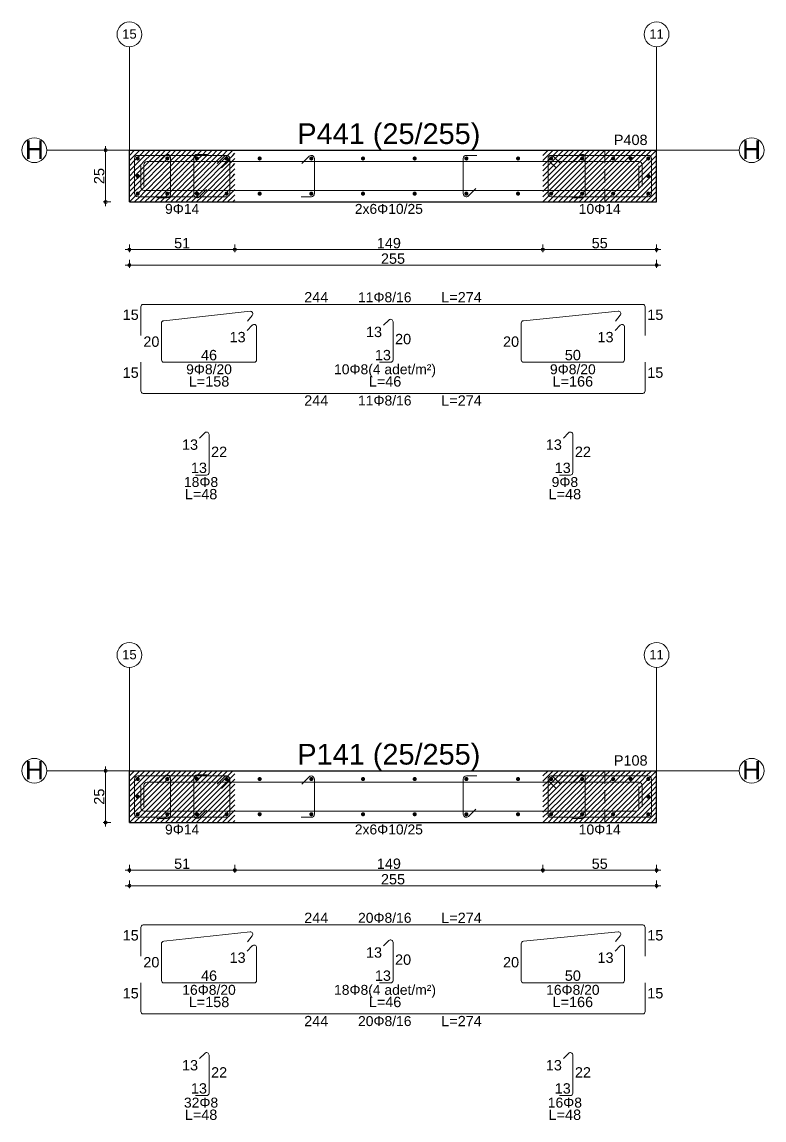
# Model space of a CAD drawing. Header units: millimetres. Extents: x 2232 to 85269, y -3593 to 5869.
# Drawn here: x 84203 to 84742, y -2231 to -1435 of the extents above; entities that cross this region are included whole.
import ezdxf

# ---------------------------------------------------------------- set-up
doc = ezdxf.new("R2010")
doc.units = ezdxf.units.MM
doc.linetypes.add('CENTER2', pattern=[112.5, 75, -12.5, 12.5, -12.5])
doc.linetypes.add('HIDDEN4', pattern=[9.375, 6.25, -3.125])
for name, color, linetype in [('Donatı Topl. Uzun. Yazısı', 7, 'Continuous'), ('Donatı Uz. Yazısı', 7, 'Continuous'), ('Donatı Yazısı', 7, 'Continuous'), ('Donatı Çizgisi', 7, 'Continuous'), ('Panel', 7, 'Continuous'), ('Standart', 7, 'Continuous'), ('Ölçülendirme', 7, 'Continuous')]:
    doc.layers.add(name, color=color, linetype=linetype)
doc.styles.add('arial_1_18', font='arial.ttf', dxfattribs={"height": 0.2})

# ---------------------------------------------------------------- blocks, each defined once
blk = doc.blocks.new('IDE824Entity7267')
at = {"layer": 'Donatı Çizgisi', "linetype": 'Continuous', "lineweight": 5}
h = blk.add_hatch(color=5, dxfattribs=at)
edge = h.paths.add_edge_path(flags=0)
edge.add_arc((29693, 1410), 1, 0, 360)
h = blk.add_hatch(color=5, dxfattribs=at)
edge = h.paths.add_edge_path(flags=0)
edge.add_arc((29707.33, 1410), 1, 0, 360)
h = blk.add_hatch(color=5, dxfattribs=at)
edge = h.paths.add_edge_path(flags=0)
edge.add_arc((29721.67, 1410), 1, 0, 360)
h = blk.add_hatch(color=5, dxfattribs=at)
edge = h.paths.add_edge_path(flags=0)
edge.add_arc((29736, 1410), 1, 0, 360)
h = blk.add_hatch(color=5, dxfattribs=at)
edge = h.paths.add_edge_path(flags=0)
edge.add_arc((29752, 1410), 1, 0, 360)
h = blk.add_hatch(color=5, dxfattribs=at)
edge = h.paths.add_edge_path(flags=0)
edge.add_arc((29777, 1410), 1, 0, 360)
h = blk.add_hatch(color=5, dxfattribs=at)
edge = h.paths.add_edge_path(flags=0)
edge.add_arc((29802, 1410), 1, 0, 360)
h = blk.add_hatch(color=5, dxfattribs=at)
edge = h.paths.add_edge_path(flags=0)
edge.add_arc((29827, 1410), 1, 0, 360)
h = blk.add_hatch(color=5, dxfattribs=at)
edge = h.paths.add_edge_path(flags=0)
edge.add_arc((29852, 1410), 1, 0, 360)
h = blk.add_hatch(color=5, dxfattribs=at)
edge = h.paths.add_edge_path(flags=0)
edge.add_arc((29877, 1410), 1, 0, 360)
h = blk.add_hatch(color=5, dxfattribs=at)
edge = h.paths.add_edge_path(flags=0)
edge.add_arc((29893, 1410), 1, 0, 360)
h = blk.add_hatch(color=5, dxfattribs=at)
edge = h.paths.add_edge_path(flags=0)
edge.add_arc((29908, 1410), 1, 0, 360)
h = blk.add_hatch(color=5, dxfattribs=at)
edge = h.paths.add_edge_path(flags=0)
edge.add_arc((29923, 1410), 1, 0, 360)
h = blk.add_hatch(color=5, dxfattribs=at)
edge = h.paths.add_edge_path(flags=0)
edge.add_arc((29931.5, 1410), 1, 0, 360)
h = blk.add_hatch(color=5, dxfattribs=at)
edge = h.paths.add_edge_path(flags=0)
edge.add_arc((29940, 1410), 1, 0, 360)
h = blk.add_hatch(color=5, dxfattribs=at)
edge = h.paths.add_edge_path(flags=0)
edge.add_arc((29693, 1401.5), 1, 0, 360)
h = blk.add_hatch(color=5, dxfattribs=at)
edge = h.paths.add_edge_path(flags=0)
edge.add_arc((29940, 1401.5), 1, 0, 360)
h = blk.add_hatch(color=5, dxfattribs=at)
edge = h.paths.add_edge_path(flags=0)
edge.add_arc((29693, 1393), 1, 0, 360)
h = blk.add_hatch(color=5, dxfattribs=at)
edge = h.paths.add_edge_path(flags=0)
edge.add_arc((29707.33, 1393), 1, 0, 360)
h = blk.add_hatch(color=5, dxfattribs=at)
edge = h.paths.add_edge_path(flags=0)
edge.add_arc((29721.67, 1393), 1, 0, 360)
h = blk.add_hatch(color=5, dxfattribs=at)
edge = h.paths.add_edge_path(flags=0)
edge.add_arc((29736, 1393), 1, 0, 360)
h = blk.add_hatch(color=5, dxfattribs=at)
edge = h.paths.add_edge_path(flags=0)
edge.add_arc((29752, 1393), 1, 0, 360)
h = blk.add_hatch(color=5, dxfattribs=at)
edge = h.paths.add_edge_path(flags=0)
edge.add_arc((29777, 1393), 1, 0, 360)
h = blk.add_hatch(color=5, dxfattribs=at)
edge = h.paths.add_edge_path(flags=0)
edge.add_arc((29802, 1393), 1, 0, 360)
h = blk.add_hatch(color=5, dxfattribs=at)
edge = h.paths.add_edge_path(flags=0)
edge.add_arc((29827, 1393), 1, 0, 360)
h = blk.add_hatch(color=5, dxfattribs=at)
edge = h.paths.add_edge_path(flags=0)
edge.add_arc((29852, 1393), 1, 0, 360)
h = blk.add_hatch(color=5, dxfattribs=at)
edge = h.paths.add_edge_path(flags=0)
edge.add_arc((29877, 1393), 1, 0, 360)
h = blk.add_hatch(color=5, dxfattribs=at)
edge = h.paths.add_edge_path(flags=0)
edge.add_arc((29893, 1393), 1, 0, 360)
h = blk.add_hatch(color=5, dxfattribs=at)
edge = h.paths.add_edge_path(flags=0)
edge.add_arc((29908, 1393), 1, 0, 360)
h = blk.add_hatch(color=5, dxfattribs=at)
edge = h.paths.add_edge_path(flags=0)
edge.add_arc((29923, 1393), 1, 0, 360)
h = blk.add_hatch(color=5, dxfattribs=at)
edge = h.paths.add_edge_path(flags=0)
edge.add_arc((29940, 1393), 1, 0, 360)
h = blk.add_hatch(color=5, dxfattribs=at)
edge = h.paths.add_edge_path(flags=0)
edge.add_arc((29693, 1110), 1, 0, 360)
h = blk.add_hatch(color=5, dxfattribs=at)
edge = h.paths.add_edge_path(flags=0)
edge.add_arc((29707.33, 1110), 1, 0, 360)
h = blk.add_hatch(color=5, dxfattribs=at)
edge = h.paths.add_edge_path(flags=0)
edge.add_arc((29721.67, 1110), 1, 0, 360)
h = blk.add_hatch(color=5, dxfattribs=at)
edge = h.paths.add_edge_path(flags=0)
edge.add_arc((29736, 1110), 1, 0, 360)
h = blk.add_hatch(color=5, dxfattribs=at)
edge = h.paths.add_edge_path(flags=0)
edge.add_arc((29752, 1110), 1, 0, 360)
h = blk.add_hatch(color=5, dxfattribs=at)
edge = h.paths.add_edge_path(flags=0)
edge.add_arc((29777, 1110), 1, 0, 360)
h = blk.add_hatch(color=5, dxfattribs=at)
edge = h.paths.add_edge_path(flags=0)
edge.add_arc((29802, 1110), 1, 0, 360)
h = blk.add_hatch(color=5, dxfattribs=at)
edge = h.paths.add_edge_path(flags=0)
edge.add_arc((29827, 1110), 1, 0, 360)
h = blk.add_hatch(color=5, dxfattribs=at)
edge = h.paths.add_edge_path(flags=0)
edge.add_arc((29852, 1110), 1, 0, 360)
h = blk.add_hatch(color=5, dxfattribs=at)
edge = h.paths.add_edge_path(flags=0)
edge.add_arc((29877, 1110), 1, 0, 360)
h = blk.add_hatch(color=5, dxfattribs=at)
edge = h.paths.add_edge_path(flags=0)
edge.add_arc((29893, 1110), 1, 0, 360)
h = blk.add_hatch(color=5, dxfattribs=at)
edge = h.paths.add_edge_path(flags=0)
edge.add_arc((29908, 1110), 1, 0, 360)
h = blk.add_hatch(color=5, dxfattribs=at)
edge = h.paths.add_edge_path(flags=0)
edge.add_arc((29923, 1110), 1, 0, 360)
h = blk.add_hatch(color=5, dxfattribs=at)
edge = h.paths.add_edge_path(flags=0)
edge.add_arc((29931.5, 1110), 1, 0, 360)
h = blk.add_hatch(color=5, dxfattribs=at)
edge = h.paths.add_edge_path(flags=0)
edge.add_arc((29940, 1110), 1, 0, 360)
h = blk.add_hatch(color=5, dxfattribs=at)
edge = h.paths.add_edge_path(flags=0)
edge.add_arc((29693, 1101.5), 1, 0, 360)
h = blk.add_hatch(color=5, dxfattribs=at)
edge = h.paths.add_edge_path(flags=0)
edge.add_arc((29940, 1101.5), 1, 0, 360)
h = blk.add_hatch(color=5, dxfattribs=at)
edge = h.paths.add_edge_path(flags=0)
edge.add_arc((29693, 1093), 1, 0, 360)
h = blk.add_hatch(color=5, dxfattribs=at)
edge = h.paths.add_edge_path(flags=0)
edge.add_arc((29707.33, 1093), 1, 0, 360)
h = blk.add_hatch(color=5, dxfattribs=at)
edge = h.paths.add_edge_path(flags=0)
edge.add_arc((29721.67, 1093), 1, 0, 360)
h = blk.add_hatch(color=5, dxfattribs=at)
edge = h.paths.add_edge_path(flags=0)
edge.add_arc((29736, 1093), 1, 0, 360)
h = blk.add_hatch(color=5, dxfattribs=at)
edge = h.paths.add_edge_path(flags=0)
edge.add_arc((29752, 1093), 1, 0, 360)
h = blk.add_hatch(color=5, dxfattribs=at)
edge = h.paths.add_edge_path(flags=0)
edge.add_arc((29777, 1093), 1, 0, 360)
h = blk.add_hatch(color=5, dxfattribs=at)
edge = h.paths.add_edge_path(flags=0)
edge.add_arc((29802, 1093), 1, 0, 360)
h = blk.add_hatch(color=5, dxfattribs=at)
edge = h.paths.add_edge_path(flags=0)
edge.add_arc((29827, 1093), 1, 0, 360)
h = blk.add_hatch(color=5, dxfattribs=at)
edge = h.paths.add_edge_path(flags=0)
edge.add_arc((29852, 1093), 1, 0, 360)
h = blk.add_hatch(color=5, dxfattribs=at)
edge = h.paths.add_edge_path(flags=0)
edge.add_arc((29877, 1093), 1, 0, 360)
h = blk.add_hatch(color=5, dxfattribs=at)
edge = h.paths.add_edge_path(flags=0)
edge.add_arc((29893, 1093), 1, 0, 360)
h = blk.add_hatch(color=5, dxfattribs=at)
edge = h.paths.add_edge_path(flags=0)
edge.add_arc((29908, 1093), 1, 0, 360)
h = blk.add_hatch(color=5, dxfattribs=at)
edge = h.paths.add_edge_path(flags=0)
edge.add_arc((29923, 1093), 1, 0, 360)
h = blk.add_hatch(color=5, dxfattribs=at)
edge = h.paths.add_edge_path(flags=0)
edge.add_arc((29940, 1093), 1, 0, 360)
at = {"layer": 'Donatı Çizgisi', "color": 1, "linetype": 'Continuous', "lineweight": 5}
for points in [[(29691.5, 1393), (29691.5, 1410)], [(29693, 1411.5), (29736, 1411.5)], [(29696, 1396.6), (29696, 1407)], [(29697.5, 1408.5), (29935.5, 1408.5)], [(29702.74, 1408.03), (29706.27, 1411.56)], [(29708.83, 1392.5), (29708.83, 1410.5)], [(29720.17, 1392.5), (29720.17, 1410.5)], [(29721.67, 1412), (29726.67, 1412)], [(29731.4, 1407.53), (29734.94, 1411.06)], [(29733.53, 1405.4), (29737.06, 1408.94)], [(29737.5, 1393), (29737.5, 1410)], [(29772.4, 1407.53), (29775.94, 1411.06)], [(29778.5, 1393), (29778.5, 1410)], [(29850.5, 1393), (29850.5, 1410)], [(29852, 1411.5), (29857, 1411.5)], [(29891.5, 1393), (29891.5, 1410)], [(29891.94, 1408.94), (29895.47, 1405.4)], [(29893, 1411.5), (29940, 1411.5)], [(29897.6, 1407.53), (29894.06, 1411.06)], [(29903.4, 1408.03), (29906.94, 1411.56)], [(29909.5, 1392.5), (29909.5, 1410.5)], [(29937, 1396.6), (29937, 1407)], [(29941.5, 1393), (29941.5, 1410)], [(29694.5, 1396), (29694.5, 1406.4)], [(29935.5, 1396), (29935.5, 1406.4)], [(29693, 1391.5), (29736, 1391.5)], [(29696, 1394.5), (29934, 1394.5)], [(29702.33, 1391), (29707.33, 1391)], [(29722.73, 1391.44), (29726.26, 1394.97)], [(29772, 1391.5), (29777, 1391.5)], [(29853.06, 1391.94), (29856.6, 1395.47)], [(29893, 1391.5), (29940, 1391.5)], [(29903, 1391), (29908, 1391)], [(29694.5, 1324.46), (29694.5, 1338.26)], [(29695.7, 1339.46), (29937.3, 1339.46)], [(29938.5, 1324.46), (29938.5, 1338.26)], [(29705.57, 1331.58), (29747.35, 1336.12)], [(29746.16, 1331.36), (29748.42, 1334.17)], [(29879.58, 1331.57), (29925.37, 1336.15)], [(29924.14, 1331.4), (29926.42, 1334.19)], [(29704.5, 1312.66), (29704.5, 1330.38)], [(29745.9, 1326.86), (29748.45, 1329.41)], [(29750.5, 1312.66), (29750.5, 1328.56)], [(29811.9, 1329.36), (29814.45, 1331.91)], [(29816.5, 1312.66), (29816.5, 1331.06)], [(29878.5, 1312.66), (29878.5, 1330.37)], [(29923.9, 1326.86), (29926.45, 1329.41)], [(29928.5, 1312.66), (29928.5, 1328.56)], [(29694.5, 1297.66), (29694.5, 1311.46)], [(29705.7, 1311.46), (29749.3, 1311.46)], [(29810, 1311.46), (29815.3, 1311.46)], [(29879.7, 1311.46), (29927.3, 1311.46)], [(29938.5, 1297.66), (29938.5, 1311.46)], [(29695.7, 1296.46), (29937.3, 1296.46)], [(29722.9, 1274.86), (29725.45, 1277.41)], [(29727.5, 1258.16), (29727.5, 1276.56)], [(29898.9, 1274.86), (29901.45, 1277.41)], [(29903.5, 1258.16), (29903.5, 1276.56)], [(29721, 1256.96), (29726.3, 1256.96)], [(29897, 1256.96), (29902.3, 1256.96)], [(29691.5, 1093), (29691.5, 1110)], [(29693, 1111.5), (29736, 1111.5)], [(29702.74, 1108.03), (29706.27, 1111.56)], [(29708.83, 1092.5), (29708.83, 1110.5)], [(29720.17, 1092.5), (29720.17, 1110.5)], [(29721.67, 1112), (29726.67, 1112)], [(29731.4, 1107.53), (29734.94, 1111.06)], [(29737.5, 1093), (29737.5, 1110)], [(29772.4, 1107.53), (29775.94, 1111.06)], [(29778.5, 1093), (29778.5, 1110)], [(29850.5, 1093), (29850.5, 1110)], [(29852, 1111.5), (29857, 1111.5)], [(29891.5, 1093), (29891.5, 1110)], [(29893, 1111.5), (29940, 1111.5)], [(29897.6, 1107.53), (29894.06, 1111.06)], [(29903.4, 1108.03), (29906.94, 1111.56)], [(29909.5, 1092.5), (29909.5, 1110.5)], [(29941.5, 1093), (29941.5, 1110)], [(29694.5, 1096), (29694.5, 1106.4)], [(29696, 1096.6), (29696, 1107)], [(29697.5, 1108.5), (29935.5, 1108.5)], [(29733.53, 1105.4), (29737.06, 1108.94)], [(29891.94, 1108.94), (29895.47, 1105.4)], [(29935.5, 1096), (29935.5, 1106.4)], [(29937, 1096.6), (29937, 1107)], [(29696, 1094.5), (29934, 1094.5)], [(29722.73, 1091.44), (29726.26, 1094.97)], [(29853.06, 1091.94), (29856.6, 1095.47)], [(29693, 1091.5), (29736, 1091.5)], [(29702.33, 1091), (29707.33, 1091)], [(29772, 1091.5), (29777, 1091.5)], [(29893, 1091.5), (29940, 1091.5)], [(29903, 1091), (29908, 1091)], [(29694.5, 1024.46), (29694.5, 1038.26)], [(29695.7, 1039.46), (29937.3, 1039.46)], [(29705.57, 1031.58), (29747.35, 1036.12)], [(29879.58, 1031.57), (29925.37, 1036.15)], [(29938.5, 1024.46), (29938.5, 1038.26)], [(29704.5, 1012.66), (29704.5, 1030.38)], [(29746.16, 1031.36), (29748.42, 1034.17)], [(29811.9, 1029.36), (29814.45, 1031.91)], [(29816.5, 1012.66), (29816.5, 1031.06)], [(29878.5, 1012.66), (29878.5, 1030.37)], [(29924.14, 1031.4), (29926.42, 1034.19)], [(29745.9, 1026.86), (29748.45, 1029.41)], [(29750.5, 1012.66), (29750.5, 1028.56)], [(29923.9, 1026.86), (29926.45, 1029.41)], [(29928.5, 1012.66), (29928.5, 1028.56)], [(29694.5, 997.66), (29694.5, 1011.46)], [(29705.7, 1011.46), (29749.3, 1011.46)], [(29810, 1011.46), (29815.3, 1011.46)], [(29879.7, 1011.46), (29927.3, 1011.46)], [(29938.5, 997.66), (29938.5, 1011.46)], [(29695.7, 996.46), (29937.3, 996.46)], [(29722.9, 974.86), (29725.45, 977.41)], [(29898.9, 974.86), (29901.45, 977.41)], [(29727.5, 958.16), (29727.5, 976.56)], [(29903.5, 958.16), (29903.5, 976.56)], [(29721, 956.96), (29726.3, 956.96)], [(29897, 956.96), (29902.3, 956.96)]]:
    blk.add_lwpolyline(points, dxfattribs=at)
for centre, radius, start, end in [((29693, 1410), 1.5, 90, 180), ((29697.5, 1407), 1.5, 90, 180), ((29707.33, 1410.5), 1.5, 0, 135), ((29721.67, 1410.5), 1.5, 90, 180), ((29736, 1410), 1.5, 0, 135), ((29736, 1410), 1.5, 315, 90), ((29777, 1410), 1.5, 0, 135), ((29852, 1410), 1.5, 90, 180), ((29893, 1410), 1.5, 90, 225), ((29893, 1410), 1.5, 45, 180), ((29908, 1410.5), 1.5, 0, 135), ((29935.5, 1407), 1.5, 0, 90), ((29940, 1410), 1.5, 0, 90), ((29693, 1393), 1.5, 180, 270), ((29696, 1396), 1.5, 180, 270), ((29707.33, 1392.5), 1.5, 270, 0), ((29721.67, 1392.5), 1.5, 180, 315), ((29736, 1393), 1.5, 270, 0), ((29777, 1393), 1.5, 270, 0), ((29852, 1393), 1.5, 180, 315), ((29893, 1393), 1.5, 180, 270), ((29908, 1392.5), 1.5, 270, 0), ((29934, 1396), 1.5, 270, 0), ((29940, 1393), 1.5, 270, 0), ((29695.7, 1338.26), 1.2, 90, 180), ((29937.3, 1338.26), 1.2, 0, 90), ((29747.48, 1334.92), 1.2, 321.2034, 96.2034), ((29925.49, 1334.95), 1.2, 320.7106, 95.7106), ((29705.7, 1330.38), 1.2, 96.2034, 180), ((29749.3, 1328.56), 1.2, 0, 135), ((29815.3, 1331.06), 1.2, 0, 135), ((29879.7, 1330.37), 1.2, 95.7106, 180), ((29927.3, 1328.56), 1.2, 0, 135), ((29705.7, 1312.66), 1.2, 180, 270), ((29749.3, 1312.66), 1.2, 270, 0), ((29815.3, 1312.66), 1.2, 270, 0), ((29879.7, 1312.66), 1.2, 180, 270), ((29927.3, 1312.66), 1.2, 270, 0), ((29695.7, 1297.66), 1.2, 180, 270), ((29937.3, 1297.66), 1.2, 270, 0), ((29726.3, 1276.56), 1.2, 0, 135), ((29902.3, 1276.56), 1.2, 0, 135), ((29726.3, 1258.16), 1.2, 270, 0), ((29902.3, 1258.16), 1.2, 270, 0), ((29693, 1110), 1.5, 90, 180), ((29707.33, 1110.5), 1.5, 0, 135), ((29721.67, 1110.5), 1.5, 90, 180), ((29736, 1110), 1.5, 0, 135), ((29736, 1110), 1.5, 315, 90), ((29777, 1110), 1.5, 0, 135), ((29852, 1110), 1.5, 90, 180), ((29893, 1110), 1.5, 90, 225), ((29893, 1110), 1.5, 45, 180), ((29908, 1110.5), 1.5, 0, 135), ((29940, 1110), 1.5, 0, 90), ((29697.5, 1107), 1.5, 90, 180), ((29935.5, 1107), 1.5, 0, 90), ((29696, 1096), 1.5, 180, 270), ((29934, 1096), 1.5, 270, 0), ((29693, 1093), 1.5, 180, 270), ((29707.33, 1092.5), 1.5, 270, 0), ((29721.67, 1092.5), 1.5, 180, 315), ((29736, 1093), 1.5, 270, 0), ((29777, 1093), 1.5, 270, 0), ((29852, 1093), 1.5, 180, 315), ((29893, 1093), 1.5, 180, 270), ((29908, 1092.5), 1.5, 270, 0), ((29940, 1093), 1.5, 270, 0), ((29695.7, 1038.26), 1.2, 90, 180), ((29747.48, 1034.92), 1.2, 321.2034, 96.2034), ((29925.49, 1034.95), 1.2, 320.7106, 95.7106), ((29937.3, 1038.26), 1.2, 0, 90), ((29705.7, 1030.38), 1.2, 96.2034, 180), ((29815.3, 1031.06), 1.2, 0, 135), ((29879.7, 1030.37), 1.2, 95.7106, 180), ((29749.3, 1028.56), 1.2, 0, 135), ((29927.3, 1028.56), 1.2, 0, 135), ((29705.7, 1012.66), 1.2, 180, 270), ((29749.3, 1012.66), 1.2, 270, 0), ((29815.3, 1012.66), 1.2, 270, 0), ((29879.7, 1012.66), 1.2, 180, 270), ((29927.3, 1012.66), 1.2, 270, 0), ((29695.7, 997.66), 1.2, 180, 270), ((29937.3, 997.66), 1.2, 270, 0), ((29726.3, 976.56), 1.2, 0, 135), ((29902.3, 976.56), 1.2, 0, 135), ((29726.3, 958.16), 1.2, 270, 0), ((29902.3, 958.16), 1.2, 270, 0)]:
    blk.add_arc(centre, radius, start, end, dxfattribs=at)
at = {"layer": 'Panel', "color": 250, "linetype": 'CENTER2', "lineweight": 5}
for points in [[(29689, 1414), (29689, 1464)], [(29944, 1414), (29944, 1464)], [(29649, 1414), (29689, 1414)], [(29944, 1414), (29984, 1414)], [(29689, 1114), (29689, 1164)], [(29944, 1114), (29944, 1164)], [(29649, 1114), (29689, 1114)], [(29944, 1114), (29984, 1114)]]:
    blk.add_lwpolyline(points, dxfattribs=at)
at = {"layer": 'Panel', "color": 251, "linetype": 'Continuous', "lineweight": -3}
for points in [[(29689, 1409), (29694, 1414)], [(29689, 1411.5), (29691.5, 1414)], [(29694, 1409), (29699, 1414)], [(29694, 1411.5), (29696.5, 1414)], [(29699, 1409), (29704, 1414)], [(29699, 1411.5), (29701.5, 1414)], [(29704, 1409), (29709, 1414)], [(29704, 1411.5), (29706.5, 1414)], [(29709, 1409), (29714, 1414)], [(29709, 1411.5), (29711.5, 1414)], [(29714, 1409), (29719, 1414)], [(29714, 1411.5), (29716.5, 1414)], [(29719, 1409), (29724, 1414)], [(29719, 1411.5), (29721.5, 1414)], [(29724, 1409), (29729, 1414)], [(29724, 1411.5), (29726.5, 1414)], [(29729, 1409), (29734, 1414)], [(29729, 1411.5), (29731.5, 1414)], [(29734, 1409), (29739, 1414)], [(29734, 1411.5), (29736.5, 1414)], [(29739, 1411.5), (29740, 1412.5)], [(29889, 1409), (29894, 1414)], [(29889, 1411.5), (29891.5, 1414)], [(29894, 1409), (29899, 1414)], [(29894, 1411.5), (29896.5, 1414)], [(29899, 1409), (29904, 1414)], [(29899, 1411.5), (29901.5, 1414)], [(29904, 1409), (29909, 1414)], [(29904, 1411.5), (29906.5, 1414)], [(29909, 1409), (29914, 1414)], [(29909, 1411.5), (29911.5, 1414)], [(29914, 1409), (29919, 1414)], [(29914, 1411.5), (29916.5, 1414)], [(29919, 1409), (29924, 1414)], [(29919, 1411.5), (29921.5, 1414)], [(29924, 1409), (29929, 1414)], [(29924, 1411.5), (29926.5, 1414)], [(29929, 1409), (29934, 1414)], [(29929, 1411.5), (29931.5, 1414)], [(29934, 1409), (29939, 1414)], [(29934, 1411.5), (29936.5, 1414)], [(29939, 1409), (29944, 1414)], [(29939, 1411.5), (29941.5, 1414)], [(29689, 1404), (29694, 1409)], [(29689, 1406.5), (29691.5, 1409)], [(29691.5, 1409), (29694, 1411.5)], [(29694, 1404), (29699, 1409)], [(29694, 1406.5), (29696.5, 1409)], [(29696.5, 1409), (29699, 1411.5)], [(29699, 1404), (29704, 1409)], [(29699, 1406.5), (29701.5, 1409)], [(29701.5, 1409), (29704, 1411.5)], [(29704, 1404), (29709, 1409)], [(29704, 1406.5), (29706.5, 1409)], [(29706.5, 1409), (29709, 1411.5)], [(29709, 1404), (29714, 1409)], [(29709, 1406.5), (29711.5, 1409)], [(29711.5, 1409), (29714, 1411.5)], [(29714, 1404), (29719, 1409)], [(29714, 1406.5), (29716.5, 1409)], [(29716.5, 1409), (29719, 1411.5)], [(29719, 1404), (29724, 1409)], [(29719, 1406.5), (29721.5, 1409)], [(29721.5, 1409), (29724, 1411.5)], [(29724, 1404), (29729, 1409)], [(29724, 1406.5), (29726.5, 1409)], [(29726.5, 1409), (29729, 1411.5)], [(29729, 1404), (29734, 1409)], [(29729, 1406.5), (29731.5, 1409)], [(29731.5, 1409), (29734, 1411.5)], [(29734, 1404), (29739, 1409)], [(29734, 1406.5), (29736.5, 1409)], [(29736.5, 1409), (29739, 1411.5)], [(29739, 1409), (29740, 1410)], [(29739, 1406.5), (29740, 1407.5)], [(29889, 1404), (29894, 1409)], [(29889, 1406.5), (29891.5, 1409)], [(29891.5, 1409), (29894, 1411.5)], [(29894, 1404), (29899, 1409)], [(29894, 1406.5), (29896.5, 1409)], [(29896.5, 1409), (29899, 1411.5)], [(29899, 1404), (29904, 1409)], [(29899, 1406.5), (29901.5, 1409)], [(29901.5, 1409), (29904, 1411.5)], [(29904, 1404), (29909, 1409)], [(29904, 1406.5), (29906.5, 1409)], [(29906.5, 1409), (29909, 1411.5)], [(29909, 1404), (29914, 1409)], [(29909, 1406.5), (29911.5, 1409)], [(29911.5, 1409), (29914, 1411.5)], [(29914, 1404), (29919, 1409)], [(29914, 1406.5), (29916.5, 1409)], [(29916.5, 1409), (29919, 1411.5)], [(29919, 1404), (29924, 1409)], [(29919, 1406.5), (29921.5, 1409)], [(29921.5, 1409), (29924, 1411.5)], [(29924, 1404), (29929, 1409)], [(29924, 1406.5), (29926.5, 1409)], [(29926.5, 1409), (29929, 1411.5)], [(29929, 1404), (29934, 1409)], [(29929, 1406.5), (29931.5, 1409)], [(29931.5, 1409), (29934, 1411.5)], [(29934, 1404), (29939, 1409)], [(29934, 1406.5), (29936.5, 1409)], [(29936.5, 1409), (29939, 1411.5)], [(29939, 1404), (29944, 1409)], [(29939, 1406.5), (29941.5, 1409)], [(29941.5, 1409), (29944, 1411.5)], [(29689, 1399), (29694, 1404)], [(29689, 1401.5), (29691.5, 1404)], [(29691.5, 1404), (29694, 1406.5)], [(29691.5, 1399), (29694, 1401.5)], [(29694, 1399), (29699, 1404)], [(29694, 1401.5), (29696.5, 1404)], [(29696.5, 1404), (29699, 1406.5)], [(29696.5, 1399), (29699, 1401.5)], [(29699, 1399), (29704, 1404)], [(29699, 1401.5), (29701.5, 1404)], [(29701.5, 1404), (29704, 1406.5)], [(29701.5, 1399), (29704, 1401.5)], [(29704, 1399), (29709, 1404)], [(29704, 1401.5), (29706.5, 1404)], [(29706.5, 1404), (29709, 1406.5)], [(29706.5, 1399), (29709, 1401.5)], [(29709, 1399), (29714, 1404)], [(29709, 1401.5), (29711.5, 1404)], [(29711.5, 1404), (29714, 1406.5)], [(29711.5, 1399), (29714, 1401.5)], [(29714, 1399), (29719, 1404)], [(29714, 1401.5), (29716.5, 1404)], [(29716.5, 1404), (29719, 1406.5)], [(29716.5, 1399), (29719, 1401.5)], [(29719, 1399), (29724, 1404)], [(29719, 1401.5), (29721.5, 1404)], [(29721.5, 1404), (29724, 1406.5)], [(29721.5, 1399), (29724, 1401.5)], [(29724, 1399), (29729, 1404)], [(29724, 1401.5), (29726.5, 1404)], [(29726.5, 1404), (29729, 1406.5)], [(29726.5, 1399), (29729, 1401.5)], [(29729, 1399), (29734, 1404)], [(29729, 1401.5), (29731.5, 1404)], [(29731.5, 1404), (29734, 1406.5)], [(29731.5, 1399), (29734, 1401.5)], [(29734, 1399), (29739, 1404)], [(29734, 1401.5), (29736.5, 1404)], [(29736.5, 1404), (29739, 1406.5)], [(29736.5, 1399), (29739, 1401.5)], [(29739, 1404), (29740, 1405)], [(29739, 1401.5), (29740, 1402.5)], [(29889, 1399), (29894, 1404)], [(29889, 1401.5), (29891.5, 1404)], [(29891.5, 1404), (29894, 1406.5)], [(29891.5, 1399), (29894, 1401.5)], [(29894, 1399), (29899, 1404)], [(29894, 1401.5), (29896.5, 1404)], [(29896.5, 1404), (29899, 1406.5)], [(29896.5, 1399), (29899, 1401.5)], [(29899, 1399), (29904, 1404)], [(29899, 1401.5), (29901.5, 1404)], [(29901.5, 1404), (29904, 1406.5)], [(29901.5, 1399), (29904, 1401.5)], [(29904, 1399), (29909, 1404)], [(29904, 1401.5), (29906.5, 1404)], [(29906.5, 1404), (29909, 1406.5)], [(29906.5, 1399), (29909, 1401.5)], [(29909, 1399), (29914, 1404)], [(29909, 1401.5), (29911.5, 1404)], [(29911.5, 1404), (29914, 1406.5)], [(29911.5, 1399), (29914, 1401.5)], [(29914, 1399), (29919, 1404)], [(29914, 1401.5), (29916.5, 1404)], [(29916.5, 1404), (29919, 1406.5)], [(29916.5, 1399), (29919, 1401.5)], [(29919, 1399), (29924, 1404)], [(29919, 1401.5), (29921.5, 1404)], [(29921.5, 1404), (29924, 1406.5)], [(29921.5, 1399), (29924, 1401.5)], [(29924, 1399), (29929, 1404)], [(29924, 1401.5), (29926.5, 1404)], [(29926.5, 1404), (29929, 1406.5)], [(29926.5, 1399), (29929, 1401.5)], [(29929, 1399), (29934, 1404)], [(29929, 1401.5), (29931.5, 1404)], [(29931.5, 1404), (29934, 1406.5)], [(29931.5, 1399), (29934, 1401.5)], [(29934, 1399), (29939, 1404)], [(29934, 1401.5), (29936.5, 1404)], [(29936.5, 1404), (29939, 1406.5)], [(29936.5, 1399), (29939, 1401.5)], [(29939, 1399), (29944, 1404)], [(29939, 1401.5), (29941.5, 1404)], [(29941.5, 1404), (29944, 1406.5)], [(29941.5, 1399), (29944, 1401.5)], [(29689, 1394), (29694, 1399)], [(29689, 1396.5), (29691.5, 1399)], [(29691.5, 1394), (29694, 1396.5)], [(29694, 1394), (29699, 1399)], [(29694, 1396.5), (29696.5, 1399)], [(29696.5, 1394), (29699, 1396.5)], [(29699, 1394), (29704, 1399)], [(29699, 1396.5), (29701.5, 1399)], [(29701.5, 1394), (29704, 1396.5)], [(29704, 1394), (29709, 1399)], [(29704, 1396.5), (29706.5, 1399)], [(29706.5, 1394), (29709, 1396.5)], [(29709, 1394), (29714, 1399)], [(29709, 1396.5), (29711.5, 1399)], [(29711.5, 1394), (29714, 1396.5)], [(29714, 1394), (29719, 1399)], [(29714, 1396.5), (29716.5, 1399)], [(29716.5, 1394), (29719, 1396.5)], [(29719, 1394), (29724, 1399)], [(29719, 1396.5), (29721.5, 1399)], [(29721.5, 1394), (29724, 1396.5)], [(29724, 1394), (29729, 1399)], [(29724, 1396.5), (29726.5, 1399)], [(29726.5, 1394), (29729, 1396.5)], [(29729, 1394), (29734, 1399)], [(29729, 1396.5), (29731.5, 1399)], [(29731.5, 1394), (29734, 1396.5)], [(29734, 1394), (29739, 1399)], [(29734, 1396.5), (29736.5, 1399)], [(29736.5, 1394), (29739, 1396.5)], [(29739, 1399), (29740, 1400)], [(29739, 1396.5), (29740, 1397.5)], [(29889, 1394), (29894, 1399)], [(29889, 1396.5), (29891.5, 1399)], [(29891.5, 1394), (29894, 1396.5)], [(29894, 1394), (29899, 1399)], [(29894, 1396.5), (29896.5, 1399)], [(29896.5, 1394), (29899, 1396.5)], [(29899, 1394), (29904, 1399)], [(29899, 1396.5), (29901.5, 1399)], [(29901.5, 1394), (29904, 1396.5)], [(29904, 1394), (29909, 1399)], [(29904, 1396.5), (29906.5, 1399)], [(29906.5, 1394), (29909, 1396.5)], [(29909, 1394), (29914, 1399)], [(29909, 1396.5), (29911.5, 1399)], [(29911.5, 1394), (29914, 1396.5)], [(29914, 1394), (29919, 1399)], [(29914, 1396.5), (29916.5, 1399)], [(29916.5, 1394), (29919, 1396.5)], [(29919, 1394), (29924, 1399)], [(29919, 1396.5), (29921.5, 1399)], [(29921.5, 1394), (29924, 1396.5)], [(29924, 1394), (29929, 1399)], [(29924, 1396.5), (29926.5, 1399)], [(29926.5, 1394), (29929, 1396.5)], [(29929, 1394), (29934, 1399)], [(29929, 1396.5), (29931.5, 1399)], [(29931.5, 1394), (29934, 1396.5)], [(29934, 1394), (29939, 1399)], [(29934, 1396.5), (29936.5, 1399)], [(29936.5, 1394), (29939, 1396.5)], [(29939, 1394), (29944, 1399)], [(29939, 1396.5), (29941.5, 1399)], [(29941.5, 1394), (29944, 1396.5)], [(29689, 1389), (29694, 1394)], [(29689, 1391.5), (29691.5, 1394)], [(29691.5, 1389), (29694, 1391.5)], [(29694, 1389), (29699, 1394)], [(29694, 1391.5), (29696.5, 1394)], [(29696.5, 1389), (29699, 1391.5)], [(29699, 1389), (29704, 1394)], [(29699, 1391.5), (29701.5, 1394)], [(29701.5, 1389), (29704, 1391.5)], [(29704, 1389), (29709, 1394)], [(29704, 1391.5), (29706.5, 1394)], [(29706.5, 1389), (29709, 1391.5)], [(29709, 1389), (29714, 1394)], [(29709, 1391.5), (29711.5, 1394)], [(29711.5, 1389), (29714, 1391.5)], [(29714, 1389), (29719, 1394)], [(29714, 1391.5), (29716.5, 1394)], [(29716.5, 1389), (29719, 1391.5)], [(29719, 1389), (29724, 1394)], [(29719, 1391.5), (29721.5, 1394)], [(29721.5, 1389), (29724, 1391.5)], [(29724, 1389), (29729, 1394)], [(29724, 1391.5), (29726.5, 1394)], [(29726.5, 1389), (29729, 1391.5)], [(29729, 1389), (29734, 1394)], [(29729, 1391.5), (29731.5, 1394)], [(29731.5, 1389), (29734, 1391.5)], [(29734, 1389), (29739, 1394)], [(29734, 1391.5), (29736.5, 1394)], [(29736.5, 1389), (29739, 1391.5)], [(29739, 1394), (29740, 1395)], [(29739, 1391.5), (29740, 1392.5)], [(29889, 1389), (29894, 1394)], [(29889, 1391.5), (29891.5, 1394)], [(29891.5, 1389), (29894, 1391.5)], [(29894, 1389), (29899, 1394)], [(29894, 1391.5), (29896.5, 1394)], [(29896.5, 1389), (29899, 1391.5)], [(29899, 1389), (29904, 1394)], [(29899, 1391.5), (29901.5, 1394)], [(29901.5, 1389), (29904, 1391.5)], [(29904, 1389), (29909, 1394)], [(29904, 1391.5), (29906.5, 1394)], [(29906.5, 1389), (29909, 1391.5)], [(29909, 1389), (29914, 1394)], [(29909, 1391.5), (29911.5, 1394)], [(29911.5, 1389), (29914, 1391.5)], [(29914, 1389), (29919, 1394)], [(29914, 1391.5), (29916.5, 1394)], [(29916.5, 1389), (29919, 1391.5)], [(29919, 1389), (29924, 1394)], [(29919, 1391.5), (29921.5, 1394)], [(29921.5, 1389), (29924, 1391.5)], [(29924, 1389), (29929, 1394)], [(29924, 1391.5), (29926.5, 1394)], [(29926.5, 1389), (29929, 1391.5)], [(29929, 1389), (29934, 1394)], [(29929, 1391.5), (29931.5, 1394)], [(29931.5, 1389), (29934, 1391.5)], [(29934, 1389), (29939, 1394)], [(29934, 1391.5), (29936.5, 1394)], [(29936.5, 1389), (29939, 1391.5)], [(29939, 1389), (29944, 1394)], [(29939, 1391.5), (29941.5, 1394)], [(29941.5, 1389), (29944, 1391.5)], [(29739, 1389), (29740, 1390)], [(29689, 1109), (29694, 1114)], [(29689, 1111.5), (29691.5, 1114)], [(29691.5, 1109), (29694, 1111.5)], [(29694, 1109), (29699, 1114)], [(29694, 1111.5), (29696.5, 1114)], [(29696.5, 1109), (29699, 1111.5)], [(29699, 1109), (29704, 1114)], [(29699, 1111.5), (29701.5, 1114)], [(29701.5, 1109), (29704, 1111.5)], [(29704, 1109), (29709, 1114)], [(29704, 1111.5), (29706.5, 1114)], [(29706.5, 1109), (29709, 1111.5)], [(29709, 1109), (29714, 1114)], [(29709, 1111.5), (29711.5, 1114)], [(29711.5, 1109), (29714, 1111.5)], [(29714, 1109), (29719, 1114)], [(29714, 1111.5), (29716.5, 1114)], [(29716.5, 1109), (29719, 1111.5)], [(29719, 1109), (29724, 1114)], [(29719, 1111.5), (29721.5, 1114)], [(29721.5, 1109), (29724, 1111.5)], [(29724, 1109), (29729, 1114)], [(29724, 1111.5), (29726.5, 1114)], [(29726.5, 1109), (29729, 1111.5)], [(29729, 1109), (29734, 1114)], [(29729, 1111.5), (29731.5, 1114)], [(29731.5, 1109), (29734, 1111.5)], [(29734, 1109), (29739, 1114)], [(29734, 1111.5), (29736.5, 1114)], [(29736.5, 1109), (29739, 1111.5)], [(29739, 1111.5), (29740, 1112.5)], [(29739, 1109), (29740, 1110)], [(29889, 1109), (29894, 1114)], [(29889, 1111.5), (29891.5, 1114)], [(29891.5, 1109), (29894, 1111.5)], [(29894, 1109), (29899, 1114)], [(29894, 1111.5), (29896.5, 1114)], [(29896.5, 1109), (29899, 1111.5)], [(29899, 1109), (29904, 1114)], [(29899, 1111.5), (29901.5, 1114)], [(29901.5, 1109), (29904, 1111.5)], [(29904, 1109), (29909, 1114)], [(29904, 1111.5), (29906.5, 1114)], [(29906.5, 1109), (29909, 1111.5)], [(29909, 1109), (29914, 1114)], [(29909, 1111.5), (29911.5, 1114)], [(29911.5, 1109), (29914, 1111.5)], [(29914, 1109), (29919, 1114)], [(29914, 1111.5), (29916.5, 1114)], [(29916.5, 1109), (29919, 1111.5)], [(29919, 1109), (29924, 1114)], [(29919, 1111.5), (29921.5, 1114)], [(29921.5, 1109), (29924, 1111.5)], [(29924, 1109), (29929, 1114)], [(29924, 1111.5), (29926.5, 1114)], [(29926.5, 1109), (29929, 1111.5)], [(29929, 1109), (29934, 1114)], [(29929, 1111.5), (29931.5, 1114)], [(29931.5, 1109), (29934, 1111.5)], [(29934, 1109), (29939, 1114)], [(29934, 1111.5), (29936.5, 1114)], [(29936.5, 1109), (29939, 1111.5)], [(29939, 1109), (29944, 1114)], [(29939, 1111.5), (29941.5, 1114)], [(29941.5, 1109), (29944, 1111.5)], [(29689, 1104), (29694, 1109)], [(29689, 1106.5), (29691.5, 1109)], [(29691.5, 1104), (29694, 1106.5)], [(29694, 1104), (29699, 1109)], [(29694, 1106.5), (29696.5, 1109)], [(29696.5, 1104), (29699, 1106.5)], [(29699, 1104), (29704, 1109)], [(29699, 1106.5), (29701.5, 1109)], [(29701.5, 1104), (29704, 1106.5)], [(29704, 1104), (29709, 1109)], [(29704, 1106.5), (29706.5, 1109)], [(29706.5, 1104), (29709, 1106.5)], [(29709, 1104), (29714, 1109)], [(29709, 1106.5), (29711.5, 1109)], [(29711.5, 1104), (29714, 1106.5)], [(29714, 1104), (29719, 1109)], [(29714, 1106.5), (29716.5, 1109)], [(29716.5, 1104), (29719, 1106.5)], [(29719, 1104), (29724, 1109)], [(29719, 1106.5), (29721.5, 1109)], [(29721.5, 1104), (29724, 1106.5)], [(29724, 1104), (29729, 1109)], [(29724, 1106.5), (29726.5, 1109)], [(29726.5, 1104), (29729, 1106.5)], [(29729, 1104), (29734, 1109)], [(29729, 1106.5), (29731.5, 1109)], [(29731.5, 1104), (29734, 1106.5)], [(29734, 1104), (29739, 1109)], [(29734, 1106.5), (29736.5, 1109)], [(29736.5, 1104), (29739, 1106.5)], [(29739, 1106.5), (29740, 1107.5)], [(29739, 1104), (29740, 1105)], [(29889, 1104), (29894, 1109)], [(29889, 1106.5), (29891.5, 1109)], [(29891.5, 1104), (29894, 1106.5)], [(29894, 1104), (29899, 1109)], [(29894, 1106.5), (29896.5, 1109)], [(29896.5, 1104), (29899, 1106.5)], [(29899, 1104), (29904, 1109)], [(29899, 1106.5), (29901.5, 1109)], [(29901.5, 1104), (29904, 1106.5)], [(29904, 1104), (29909, 1109)], [(29904, 1106.5), (29906.5, 1109)], [(29906.5, 1104), (29909, 1106.5)], [(29909, 1104), (29914, 1109)], [(29909, 1106.5), (29911.5, 1109)], [(29911.5, 1104), (29914, 1106.5)], [(29914, 1104), (29919, 1109)], [(29914, 1106.5), (29916.5, 1109)], [(29916.5, 1104), (29919, 1106.5)], [(29919, 1104), (29924, 1109)], [(29919, 1106.5), (29921.5, 1109)], [(29921.5, 1104), (29924, 1106.5)], [(29924, 1104), (29929, 1109)], [(29924, 1106.5), (29926.5, 1109)], [(29926.5, 1104), (29929, 1106.5)], [(29929, 1104), (29934, 1109)], [(29929, 1106.5), (29931.5, 1109)], [(29931.5, 1104), (29934, 1106.5)], [(29934, 1104), (29939, 1109)], [(29934, 1106.5), (29936.5, 1109)], [(29936.5, 1104), (29939, 1106.5)], [(29939, 1104), (29944, 1109)], [(29939, 1106.5), (29941.5, 1109)], [(29941.5, 1104), (29944, 1106.5)], [(29689, 1099), (29694, 1104)], [(29689, 1101.5), (29691.5, 1104)], [(29689, 1094), (29694, 1099)], [(29689, 1096.5), (29691.5, 1099)], [(29691.5, 1099), (29694, 1101.5)], [(29694, 1099), (29699, 1104)], [(29694, 1101.5), (29696.5, 1104)], [(29694, 1094), (29699, 1099)], [(29694, 1096.5), (29696.5, 1099)], [(29696.5, 1099), (29699, 1101.5)], [(29699, 1099), (29704, 1104)], [(29699, 1101.5), (29701.5, 1104)], [(29699, 1094), (29704, 1099)], [(29699, 1096.5), (29701.5, 1099)], [(29701.5, 1099), (29704, 1101.5)], [(29704, 1099), (29709, 1104)], [(29704, 1101.5), (29706.5, 1104)], [(29704, 1094), (29709, 1099)], [(29704, 1096.5), (29706.5, 1099)], [(29706.5, 1099), (29709, 1101.5)], [(29709, 1099), (29714, 1104)], [(29709, 1101.5), (29711.5, 1104)], [(29709, 1094), (29714, 1099)], [(29709, 1096.5), (29711.5, 1099)], [(29711.5, 1099), (29714, 1101.5)], [(29714, 1099), (29719, 1104)], [(29714, 1101.5), (29716.5, 1104)], [(29714, 1094), (29719, 1099)], [(29714, 1096.5), (29716.5, 1099)], [(29716.5, 1099), (29719, 1101.5)], [(29719, 1099), (29724, 1104)], [(29719, 1101.5), (29721.5, 1104)], [(29719, 1094), (29724, 1099)], [(29719, 1096.5), (29721.5, 1099)], [(29721.5, 1099), (29724, 1101.5)], [(29724, 1099), (29729, 1104)], [(29724, 1101.5), (29726.5, 1104)], [(29724, 1094), (29729, 1099)], [(29724, 1096.5), (29726.5, 1099)], [(29726.5, 1099), (29729, 1101.5)], [(29729, 1099), (29734, 1104)], [(29729, 1101.5), (29731.5, 1104)], [(29729, 1094), (29734, 1099)], [(29729, 1096.5), (29731.5, 1099)], [(29731.5, 1099), (29734, 1101.5)], [(29734, 1099), (29739, 1104)], [(29734, 1101.5), (29736.5, 1104)], [(29734, 1094), (29739, 1099)], [(29734, 1096.5), (29736.5, 1099)], [(29736.5, 1099), (29739, 1101.5)], [(29739, 1101.5), (29740, 1102.5)], [(29739, 1099), (29740, 1100)], [(29889, 1099), (29894, 1104)], [(29889, 1101.5), (29891.5, 1104)], [(29889, 1094), (29894, 1099)], [(29889, 1096.5), (29891.5, 1099)], [(29891.5, 1099), (29894, 1101.5)], [(29894, 1099), (29899, 1104)], [(29894, 1101.5), (29896.5, 1104)], [(29894, 1094), (29899, 1099)], [(29894, 1096.5), (29896.5, 1099)], [(29896.5, 1099), (29899, 1101.5)], [(29899, 1099), (29904, 1104)], [(29899, 1101.5), (29901.5, 1104)], [(29899, 1094), (29904, 1099)], [(29899, 1096.5), (29901.5, 1099)], [(29901.5, 1099), (29904, 1101.5)], [(29904, 1099), (29909, 1104)], [(29904, 1101.5), (29906.5, 1104)], [(29904, 1094), (29909, 1099)], [(29904, 1096.5), (29906.5, 1099)], [(29906.5, 1099), (29909, 1101.5)], [(29909, 1099), (29914, 1104)], [(29909, 1101.5), (29911.5, 1104)], [(29909, 1094), (29914, 1099)], [(29909, 1096.5), (29911.5, 1099)], [(29911.5, 1099), (29914, 1101.5)], [(29914, 1099), (29919, 1104)], [(29914, 1101.5), (29916.5, 1104)], [(29914, 1094), (29919, 1099)], [(29914, 1096.5), (29916.5, 1099)], [(29916.5, 1099), (29919, 1101.5)], [(29919, 1099), (29924, 1104)], [(29919, 1101.5), (29921.5, 1104)], [(29919, 1094), (29924, 1099)], [(29919, 1096.5), (29921.5, 1099)], [(29921.5, 1099), (29924, 1101.5)], [(29924, 1099), (29929, 1104)], [(29924, 1101.5), (29926.5, 1104)], [(29924, 1094), (29929, 1099)], [(29924, 1096.5), (29926.5, 1099)], [(29926.5, 1099), (29929, 1101.5)], [(29929, 1099), (29934, 1104)], [(29929, 1101.5), (29931.5, 1104)], [(29929, 1094), (29934, 1099)], [(29929, 1096.5), (29931.5, 1099)], [(29931.5, 1099), (29934, 1101.5)], [(29934, 1099), (29939, 1104)], [(29934, 1101.5), (29936.5, 1104)], [(29934, 1094), (29939, 1099)], [(29934, 1096.5), (29936.5, 1099)], [(29936.5, 1099), (29939, 1101.5)], [(29939, 1099), (29944, 1104)], [(29939, 1101.5), (29941.5, 1104)], [(29939, 1094), (29944, 1099)], [(29939, 1096.5), (29941.5, 1099)], [(29941.5, 1099), (29944, 1101.5)], [(29689, 1089), (29694, 1094)], [(29689, 1091.5), (29691.5, 1094)], [(29691.5, 1094), (29694, 1096.5)], [(29694, 1089), (29699, 1094)], [(29694, 1091.5), (29696.5, 1094)], [(29696.5, 1094), (29699, 1096.5)], [(29699, 1089), (29704, 1094)], [(29699, 1091.5), (29701.5, 1094)], [(29701.5, 1094), (29704, 1096.5)], [(29704, 1089), (29709, 1094)], [(29704, 1091.5), (29706.5, 1094)], [(29706.5, 1094), (29709, 1096.5)], [(29709, 1089), (29714, 1094)], [(29709, 1091.5), (29711.5, 1094)], [(29711.5, 1094), (29714, 1096.5)], [(29714, 1089), (29719, 1094)], [(29714, 1091.5), (29716.5, 1094)], [(29716.5, 1094), (29719, 1096.5)], [(29719, 1089), (29724, 1094)], [(29719, 1091.5), (29721.5, 1094)], [(29721.5, 1094), (29724, 1096.5)], [(29724, 1089), (29729, 1094)], [(29724, 1091.5), (29726.5, 1094)], [(29726.5, 1094), (29729, 1096.5)], [(29729, 1089), (29734, 1094)], [(29729, 1091.5), (29731.5, 1094)], [(29731.5, 1094), (29734, 1096.5)], [(29734, 1089), (29739, 1094)], [(29734, 1091.5), (29736.5, 1094)], [(29736.5, 1094), (29739, 1096.5)], [(29739, 1096.5), (29740, 1097.5)], [(29739, 1094), (29740, 1095)], [(29889, 1089), (29894, 1094)], [(29889, 1091.5), (29891.5, 1094)], [(29891.5, 1094), (29894, 1096.5)], [(29894, 1089), (29899, 1094)], [(29894, 1091.5), (29896.5, 1094)], [(29896.5, 1094), (29899, 1096.5)], [(29899, 1089), (29904, 1094)], [(29899, 1091.5), (29901.5, 1094)], [(29901.5, 1094), (29904, 1096.5)], [(29904, 1089), (29909, 1094)], [(29904, 1091.5), (29906.5, 1094)], [(29906.5, 1094), (29909, 1096.5)], [(29909, 1089), (29914, 1094)], [(29909, 1091.5), (29911.5, 1094)], [(29911.5, 1094), (29914, 1096.5)], [(29914, 1089), (29919, 1094)], [(29914, 1091.5), (29916.5, 1094)], [(29916.5, 1094), (29919, 1096.5)], [(29919, 1089), (29924, 1094)], [(29919, 1091.5), (29921.5, 1094)], [(29921.5, 1094), (29924, 1096.5)], [(29924, 1089), (29929, 1094)], [(29924, 1091.5), (29926.5, 1094)], [(29926.5, 1094), (29929, 1096.5)], [(29929, 1089), (29934, 1094)], [(29929, 1091.5), (29931.5, 1094)], [(29931.5, 1094), (29934, 1096.5)], [(29934, 1089), (29939, 1094)], [(29934, 1091.5), (29936.5, 1094)], [(29936.5, 1094), (29939, 1096.5)], [(29939, 1089), (29944, 1094)], [(29939, 1091.5), (29941.5, 1094)], [(29941.5, 1094), (29944, 1096.5)], [(29691.5, 1089), (29694, 1091.5)], [(29696.5, 1089), (29699, 1091.5)], [(29701.5, 1089), (29704, 1091.5)], [(29706.5, 1089), (29709, 1091.5)], [(29711.5, 1089), (29714, 1091.5)], [(29716.5, 1089), (29719, 1091.5)], [(29721.5, 1089), (29724, 1091.5)], [(29726.5, 1089), (29729, 1091.5)], [(29731.5, 1089), (29734, 1091.5)], [(29736.5, 1089), (29739, 1091.5)], [(29739, 1091.5), (29740, 1092.5)], [(29739, 1089), (29740, 1090)], [(29891.5, 1089), (29894, 1091.5)], [(29896.5, 1089), (29899, 1091.5)], [(29901.5, 1089), (29904, 1091.5)], [(29906.5, 1089), (29909, 1091.5)], [(29911.5, 1089), (29914, 1091.5)], [(29916.5, 1089), (29919, 1091.5)], [(29921.5, 1089), (29924, 1091.5)], [(29926.5, 1089), (29929, 1091.5)], [(29931.5, 1089), (29934, 1091.5)], [(29936.5, 1089), (29939, 1091.5)], [(29941.5, 1089), (29944, 1091.5)]]:
    blk.add_lwpolyline(points, dxfattribs=at)
at = {"layer": 'Panel', "color": 33, "linetype": 'Continuous', "lineweight": -3}
for points in [[(29689, 1414), (29944, 1414)], [(29689, 1389), (29689, 1414)], [(29944, 1389), (29944, 1414)], [(29689, 1389), (29944, 1389)], [(29689, 1114), (29944, 1114)], [(29689, 1089), (29689, 1114)], [(29944, 1089), (29944, 1114)], [(29689, 1089), (29944, 1089)]]:
    blk.add_lwpolyline(points, dxfattribs=at)
at = {"layer": 'Panel', "color": 5, "linetype": 'HIDDEN4', "lineweight": 5}
for points in [[(29919, 1389), (29919, 1414)], [(29919, 1089), (29919, 1114)]]:
    blk.add_lwpolyline(points, dxfattribs=at)
at = {"layer": 'Panel', "color": 30, "linetype": 'Continuous', "lineweight": 5}
for centre in [(29689, 1470), (29944, 1470), (29643, 1414), (29990, 1414), (29689, 1170), (29944, 1170), (29643, 1114), (29990, 1114)]:
    blk.add_circle(centre, 6, dxfattribs=at)
at = {"layer": 'Ölçülendirme', "color": 5, "linetype": 'Continuous', "lineweight": 5}
for points in [[(29676.23, 1414), (29679.98, 1414)], [(29677.48, 1387), (29677.48, 1416)], [(29676.23, 1389), (29679.98, 1389)], [(29687, 1365.96), (29946, 1365.96)], [(29689, 1364.71), (29689, 1368.46)], [(29740, 1364.71), (29740, 1368.46)], [(29889, 1364.71), (29889, 1368.46)], [(29944, 1364.71), (29944, 1368.46)], [(29689, 1357.21), (29689, 1360.96)], [(29944, 1357.21), (29944, 1360.96)], [(29687, 1358.46), (29946, 1358.46)], [(29677.48, 1087), (29677.48, 1116)], [(29676.23, 1114), (29679.98, 1114)], [(29676.23, 1089), (29679.98, 1089)], [(29689, 1064.71), (29689, 1068.46)], [(29740, 1064.71), (29740, 1068.46)], [(29889, 1064.71), (29889, 1068.46)], [(29944, 1064.71), (29944, 1068.46)], [(29687, 1065.96), (29946, 1065.96)], [(29687, 1058.46), (29946, 1058.46)], [(29689, 1057.21), (29689, 1060.96)], [(29944, 1057.21), (29944, 1060.96)]]:
    blk.add_lwpolyline(points, dxfattribs=at)
for centre in [(29677.48, 1414), (29677.48, 1389), (29689, 1365.96), (29740, 1365.96), (29889, 1365.96), (29944, 1365.96), (29689, 1358.46), (29944, 1358.46), (29677.48, 1114), (29677.48, 1089), (29689, 1065.96), (29740, 1065.96), (29889, 1065.96), (29944, 1065.96), (29689, 1058.46), (29944, 1058.46)]:
    blk.add_circle(centre, 0.75, dxfattribs=at)
at = {"layer": 'Donatı Topl. Uzun. Yazısı', "color": 5, "linetype": 'Continuous', "lineweight": 5, "style": 'arial_1_18'}
for s, p in [('L=274', (29839.85, 1340.42)), ('L=158', (29717.69, 1299.74)), ('L=46', (29804.78, 1299.74)), ('L=166', (29893.69, 1299.74)), ('L=274', (29839.85, 1290.5)), ('L=48', (29715.78, 1245.24)), ('L=48', (29891.78, 1245.24)), ('L=274', (29839.85, 1040.42)), ('L=158', (29717.69, 999.74)), ('L=46', (29804.78, 999.74)), ('L=166', (29893.69, 999.74)), ('L=274', (29839.85, 990.5)), ('L=48', (29715.78, 945.24)), ('L=48', (29891.78, 945.24))]:
    blk.add_text(s, height=5, rotation=360, dxfattribs=at).set_placement(p)
at = {"layer": 'Donatı Uz. Yazısı', "color": 5, "linetype": 'Continuous', "lineweight": 5, "style": 'arial_1_18'}
for s, p in [('244', (29773.54, 1340.42)), ('15', (29685.73, 1331.96)), ('15', (29939.5, 1331.96)), ('13', (29803.43, 1323.66)), ('20', (29695.73, 1318.96)), ('13', (29737.43, 1321.16)), ('20', (29817.5, 1320.21)), ('20', (29869.73, 1318.96)), ('13', (29915.43, 1321.16)), ('46', (29723.62, 1312.46)), ('13', (29807.73, 1312.46)), ('50', (29899.62, 1312.46)), ('15', (29685.73, 1303.96)), ('15', (29939.5, 1303.96)), ('244', (29773.54, 1290.5)), ('13', (29714.43, 1269.16)), ('13', (29890.43, 1269.16)), ('22', (29728.5, 1265.71)), ('22', (29904.5, 1265.71)), ('13', (29718.73, 1257.96)), ('13', (29894.73, 1257.96)), ('244', (29773.54, 1040.42)), ('15', (29685.73, 1031.96)), ('15', (29939.5, 1031.96)), ('13', (29737.43, 1021.16)), ('13', (29803.43, 1023.66)), ('20', (29817.5, 1020.21)), ('13', (29915.43, 1021.16)), ('20', (29695.73, 1018.96)), ('20', (29869.73, 1018.96)), ('46', (29723.62, 1012.46)), ('13', (29807.73, 1012.46)), ('50', (29899.62, 1012.46)), ('15', (29685.73, 1003.96)), ('15', (29939.5, 1003.96)), ('244', (29773.54, 990.5)), ('13', (29714.43, 969.16)), ('13', (29890.43, 969.16)), ('22', (29728.5, 965.71)), ('22', (29904.5, 965.71)), ('13', (29718.73, 957.96)), ('13', (29894.73, 957.96))]:
    blk.add_text(s, height=5, rotation=360, dxfattribs=at).set_placement(p)
at = {"layer": 'Donatı Yazısı', "color": 5, "linetype": 'Continuous', "lineweight": 5, "style": 'arial_1_18'}
for s, p in [('9Φ14', (29706.23, 1383.24)), ('2x6Φ10/25', (29798.03, 1383.24)), ('10Φ14', (29906.37, 1383.24)), ('11Φ8/16', (29799.59, 1340.52)), ('9Φ8/20', (29716.44, 1305.7)), ('10Φ8(4 adet/m²)', (29787.99, 1305.7)), ('9Φ8/20', (29892.44, 1305.7)), ('11Φ8/16', (29799.59, 1290.6)), ('18Φ8', (29715.38, 1251.2)), ('9Φ8', (29893.25, 1251.2)), ('2x6Φ10/25', (29798.03, 1083.24)), ('9Φ14', (29706.23, 1083.24)), ('10Φ14', (29906.37, 1083.24)), ('20Φ8/16', (29799.59, 1040.52)), ('16Φ8/20', (29714.57, 1005.7)), ('18Φ8(4 adet/m²)', (29787.99, 1005.7)), ('16Φ8/20', (29890.57, 1005.7)), ('20Φ8/16', (29799.59, 990.6)), ('32Φ8', (29715.38, 951.2)), ('16Φ8', (29891.38, 951.2))]:
    blk.add_text(s, height=4.8, rotation=360, dxfattribs=at).set_placement(p)
at = {"layer": 'Panel', "color": 1, "linetype": 'Continuous', "lineweight": 5, "style": 'arial_1_18'}
for s, height, p in [('15', 4.5, (29685.5, 1467.91)), ('11', 4.5, (29940.5, 1467.91)), ('P441 (25/255)', 10, (29770.23, 1417)), ('H', 9, (29638.46, 1409.81)), ('H', 9, (29985.46, 1409.81)), ('15', 4.5, (29685.5, 1167.91)), ('11', 4.5, (29940.5, 1167.91)), ('P141 (25/255)', 10, (29770.23, 1117)), ('H', 9, (29638.46, 1109.81)), ('H', 9, (29985.46, 1109.81))]:
    blk.add_text(s, height=height, rotation=360, dxfattribs=at).set_placement(p)
at = {"layer": 'Panel', "color": 5, "linetype": 'Continuous', "lineweight": 5, "style": 'arial_1_18'}
for s, p in [('P408', (29923.34, 1416.5)), ('P108', (29923.34, 1116.5))]:
    blk.add_text(s, height=5, rotation=360, dxfattribs=at).set_placement(p)
at = {"layer": 'Ölçülendirme', "color": 5, "linetype": 'Continuous', "lineweight": 5, "style": 'arial_1_18'}
for s, rotation, p in [('25', 450, (29676.85, 1397.62)), ('51', 360, (29710.62, 1366.58)), ('149', 360, (29808.67, 1366.58)), ('55', 360, (29912.62, 1366.58)), ('255', 360, (29810.67, 1359.08)), ('25', 450, (29676.85, 1097.62)), ('51', 360, (29710.62, 1066.58)), ('149', 360, (29808.67, 1066.58)), ('55', 360, (29912.62, 1066.58)), ('255', 360, (29810.67, 1059.08))]:
    blk.add_text(s, height=5, rotation=rotation, dxfattribs=at).set_placement(p)

msp = doc.modelspace()

# ---------------------------------------------------------------- block references
at = {"layer": 'Standart', "xscale": 1.5, "yscale": 1.5, "zscale": 1.5}
msp.add_blockref('IDE824Entity7267', (39747.76, -3649.24), dxfattribs=at)

doc.saveas('drawing.dxf')
